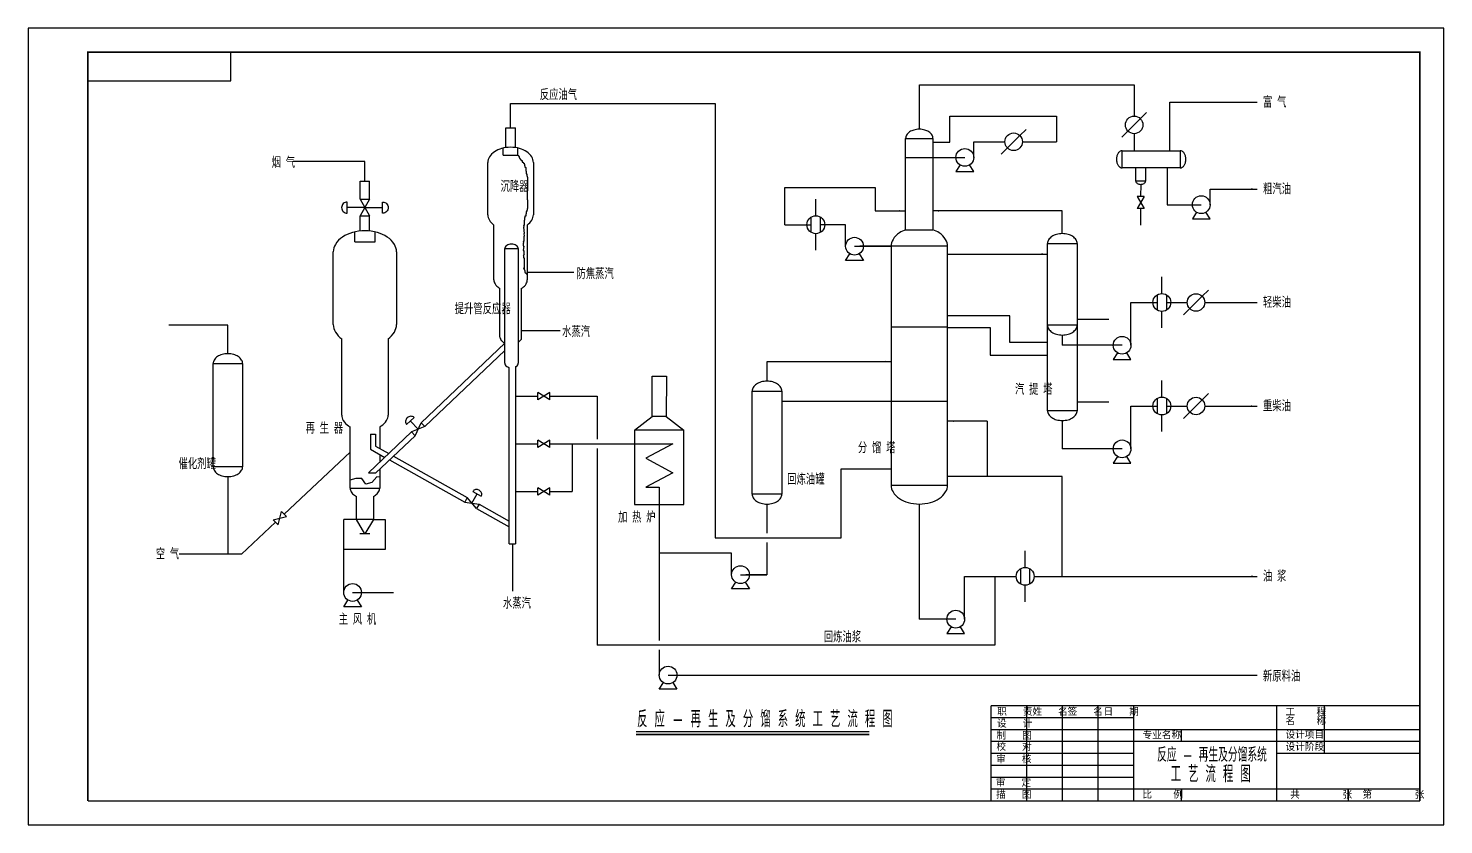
# Model space of a CAD drawing. Extents: x -575 to 19, y 26 to 712.
# Drawn here: x -575 to 19, y 26 to 360 of the extents above; entities that cross this region are included whole.
import ezdxf

# ---------------------------------------------------------------- set-up
doc = ezdxf.new("R2010")
doc.units = 0
doc.header["$MEASUREMENT"] = 0
doc.layers.get('0').update_dxf_attribs({"color": 3, "linetype": 'CONTINUOUS'})
doc.styles.get("Standard").update_dxf_attribs({"font": 'romans', "width": 0.62, "bigfont": 'HZTXT.SHX'})

msp = doc.modelspace()

# ---------------------------------------------------------------- linework, layer by layer
for p, q in [((19.02, 360.37), (-574.98, 360.37)), ((-574.98, 360.37), (-574.98, 26.06)), ((19.02, 26.06), (19.02, 360.37)), ((-489.99, 338.37), (-489.99, 350.37)), ((-549.99, 338.37), (-489.99, 338.37)), ((-201.04, 317.99), (-201.04, 336.6)), ((-201.04, 336.6), (-110.9, 336.6)), ((-110.9, 336.6), (-110.9, 323.5)), ((-372.58, 328.82), (-286.7, 328.81)), ((-372.58, 318.65), (-372.58, 328.82)), ((-286.7, 328.81), (-286.71, 146.48)), ((-95.87, 308.99), (-95.87, 329.38)), ((-95.87, 329.38), (-59.21, 329.37)), ((-188.29, 312.52), (-188.29, 323.5)), ((-188.29, 323.5), (-143.46, 323.5)), ((-143.46, 323.5), (-143.46, 312.75)), ((-374.61, 318.65), (-370.54, 318.65)), ((-374.61, 310.43), (-374.61, 318.65)), ((-370.54, 310.43), (-370.54, 318.65)), ((-110.9, 316.13), (-110.9, 308.99)), ((-375.68, 307.16), (-375.68, 310.09)), ((-369.48, 307.15), (-369.48, 310.09)), ((-206.78, 275.83), (-206.78, 314.17)), ((-206.78, 314.17), (-195.31, 314.17)), ((-195.31, 314.17), (-195.31, 275.83)), ((-195.31, 312.52), (-188.29, 312.52)), ((-178.21, 312.75), (-165.16, 312.75)), ((-157.8, 312.75), (-143.46, 312.75)), ((-115.9, 301.81), (-115.89, 308.99)), ((-115.89, 308.99), (-91.56, 308.99)), ((-91.56, 308.99), (-91.56, 301.81)), ((-433.71, 304.49), (-463.79, 304.49)), ((-433.71, 296.18), (-433.71, 304.49)), ((-382.14, 282.14), (-382.14, 304.06)), ((-375.68, 307.16), (-369.48, 307.15)), ((-369.57, 307.15), (-369.38, 307.15)), ((-369.38, 307.15), (-369.38, 306.78)), ((-369.38, 306.78), (-369.19, 306.78)), ((-369.19, 306.78), (-369.19, 306.59)), ((-369.19, 306.59), (-369, 306.59)), ((-369, 306.59), (-369, 306.02)), ((-369, 306.02), (-368.81, 306.02)), ((-368.81, 306.02), (-368.81, 305.65)), ((-368.81, 305.65), (-368.62, 305.65)), ((-368.62, 305.65), (-368.62, 305.46)), ((-368.62, 305.46), (-368.44, 305.46)), ((-368.44, 305.46), (-368.44, 305.27)), ((-368.44, 305.27), (-368.25, 305.27)), ((-368.25, 305.27), (-368.25, 305.08)), ((-368.25, 305.08), (-368.06, 305.08)), ((-368.06, 305.08), (-368.06, 304.89)), ((-368.06, 304.89), (-367.68, 304.89)), ((-367.68, 304.89), (-367.68, 304.14)), ((-367.68, 304.14), (-367.31, 304.14)), ((-367.31, 304.14), (-367.31, 303.95)), ((-367.31, 303.95), (-367.12, 303.95)), ((-367.12, 303.95), (-367.12, 303.76)), ((-367.12, 303.76), (-366.93, 303.76)), ((-366.93, 303.76), (-366.93, 303.39)), ((-366.93, 303.39), (-366.74, 303.39)), ((-366.74, 303.39), (-366.74, 302.63)), ((-363.02, 304.06), (-363.02, 282.13)), ((-206.78, 306.18), (-181.94, 306.18)), ((-366.74, 302.63), (-366.55, 302.63)), ((-366.55, 302.63), (-366.55, 302.07)), ((-366.55, 302.07), (-366.36, 302.07)), ((-366.36, 302.07), (-366.36, 301.88)), ((-366.36, 301.88), (-366.17, 301.88)), ((-366.17, 301.88), (-366.17, 300.37)), ((-366.17, 300.37), (-365.99, 300.37)), ((-365.99, 300.37), (-365.99, 299.24)), ((-365.99, 299.24), (-365.8, 299.24)), ((-365.8, 299.24), (-365.8, 298.3)), ((-365.8, 298.3), (-365.61, 298.3)), ((-365.61, 298.3), (-365.61, 297.93)), ((-365.61, 297.93), (-365.42, 297.93)), ((-365.42, 297.93), (-365.42, 292.09)), ((-91.56, 301.81), (-115.9, 301.81)), ((-110.15, 296.18), (-110.15, 301.81)), ((-106.16, 301.81), (-106.16, 296.18)), ((-96.98, 301.81), (-96.98, 286.34)), ((-435.68, 288.59), (-435.68, 296.18)), ((-435.68, 296.18), (-431.73, 296.18)), ((-431.74, 288.59), (-431.73, 296.18)), ((-365.61, 292.09), (-365.61, 288.32)), ((-365.42, 292.09), (-365.61, 292.09)), ((-257.44, 293.51), (-219.58, 293.5)), ((-257.44, 277.92), (-257.44, 293.51)), ((-219.58, 293.5), (-219.58, 283.79)), ((-106.16, 296.18), (-110.15, 296.18)), ((-108.15, 294.85), (-108.16, 289.8)), ((-79, 292.91), (-59.21, 292.91)), ((-441.14, 282.78), (-441.14, 287.45)), ((-435.68, 288.59), (-431.74, 281.64)), ((-431.74, 288.59), (-435.68, 281.64)), ((-435.68, 288.59), (-431.74, 288.59)), ((-426.28, 282.78), (-426.28, 287.45)), ((-365.61, 288.32), (-365.42, 288.32)), ((-365.42, 288.32), (-365.42, 284.74)), ((-244.48, 281.68), (-244.48, 288.64)), ((-109.66, 289.8), (-106.66, 284.8)), ((-106.66, 289.8), (-109.66, 284.8)), ((-106.66, 289.8), (-109.66, 289.8)), ((-96.98, 286.34), (-82.73, 286.34)), ((-433.71, 285.11), (-441.14, 285.11)), ((-435.69, 275.25), (-435.68, 281.64)), ((-435.68, 281.64), (-431.74, 281.64)), ((-433.71, 285.11), (-426.28, 285.11)), ((-431.74, 275.25), (-431.74, 281.64)), ((-366.93, 279.85), (-366.93, 277.59)), ((-366.74, 279.85), (-366.93, 279.85)), ((-366.74, 280.98), (-366.74, 279.85)), ((-366.55, 280.98), (-366.74, 280.98)), ((-366.55, 281.54), (-366.55, 280.98)), ((-366.18, 281.54), (-366.55, 281.54)), ((-366.18, 282.48), (-366.18, 281.54)), ((-365.99, 282.48), (-366.18, 282.48)), ((-365.99, 283.43), (-365.99, 282.48)), ((-365.8, 283.43), (-365.99, 283.43)), ((-365.8, 283.99), (-365.8, 283.43)), ((-365.61, 283.99), (-365.8, 283.99)), ((-365.61, 284.74), (-365.61, 283.99)), ((-365.42, 284.74), (-365.61, 284.74)), ((-219.58, 283.79), (-206.89, 283.78)), ((-141.03, 283.7), (-195.31, 283.7)), ((-141.03, 274.17), (-141.03, 283.7)), ((-106.66, 284.8), (-109.66, 284.8)), ((-108.16, 284.8), (-108.16, 277.68)), ((-438.01, 270.8), (-438.01, 274.88)), ((-429.41, 270.8), (-429.41, 274.87)), ((-379.59, 254.76), (-379.59, 277.8)), ((-367.04, 276.83), (-367.23, 276.83)), ((-367.23, 276.83), (-366.86, 274.25)), ((-367.12, 277.59), (-367.04, 276.83)), ((-366.93, 277.59), (-367.12, 277.59)), ((-367.05, 274.25), (-366.88, 273.12)), ((-366.86, 274.25), (-367.05, 274.25)), ((-365.57, 277.8), (-365.57, 254.76)), ((-257.44, 277.92), (-246.37, 277.92)), ((-244.49, 267.26), (-244.49, 274.15)), ((-231.97, 277.92), (-242.6, 277.92)), ((-231.97, 268.9), (-231.97, 277.92)), ((-206.78, 275.83), (-195.31, 275.83)), ((-438.01, 270.8), (-429.41, 270.8)), ((-375.01, 219.77), (-375.01, 267.89)), ((-375.01, 267.89), (-369.41, 267.89)), ((-369.41, 267.89), (-369.41, 219.77)), ((-367.1, 270.11), (-367.29, 270.11)), ((-367.29, 270.11), (-367.29, 269.16)), ((-367.29, 269.16), (-367.1, 269.16)), ((-367.07, 270.86), (-367.26, 270.86)), ((-367.26, 270.86), (-367.1, 270.11)), ((-367.1, 269.16), (-367.26, 268.98)), ((-367.26, 268.98), (-367.07, 268.98)), ((-367.07, 268.98), (-367.24, 267.09)), ((-367.07, 273.12), (-367.07, 270.86)), ((-366.88, 273.12), (-367.07, 273.12)), ((-228.24, 268.9), (-212.9, 268.9)), ((-212.9, 268.9), (-225.97, 268.9)), ((-212.9, 268.9), (-212.9, 168.58)), ((-189.2, 268.9), (-212.9, 268.9)), ((-189.2, 168.58), (-189.2, 268.9)), ((-147.23, 199.86), (-147.23, 270.04)), ((-147.23, 270.04), (-134.84, 270.04)), ((-134.84, 270.04), (-134.84, 199.86)), ((-446.99, 236.05), (-446.98, 266.5)), ((-420.44, 266.5), (-420.44, 236.05)), ((-366.86, 265.59), (-367.31, 264.97)), ((-367.31, 264.97), (-367.12, 264.97)), ((-367.24, 267.09), (-367.05, 267.09)), ((-367.12, 264.97), (-367.12, 264.03)), ((-367.12, 264.03), (-366.93, 264.03)), ((-367.05, 267.09), (-367.05, 265.59)), ((-367.05, 265.59), (-366.86, 265.59)), ((-366.93, 264.03), (-366.93, 259.7)), ((-189.2, 265.62), (-147.23, 265.62)), ((-367.12, 259.7), (-367.12, 259.51)), ((-366.93, 259.7), (-367.12, 259.7)), ((-367.12, 259.51), (-366.93, 259.51)), ((-366.93, 259.51), (-367.12, 259.51)), ((-367.12, 259.51), (-366.93, 259.51)), ((-366.93, 259.51), (-366.93, 258.94)), ((-366.93, 258.94), (-366.74, 258.94)), ((-366.74, 258.94), (-366.74, 258.75)), ((-366.74, 258.75), (-366.55, 258.75)), ((-366.55, 258.75), (-366.55, 257.81)), ((-366.55, 257.81), (-366.37, 257.81)), ((-366.37, 257.81), (-366.37, 257.62)), ((-366.37, 257.62), (-365.99, 257.62)), ((-365.99, 257.62), (-365.99, 257.25)), ((-365.99, 257.25), (-365.8, 257.25)), ((-365.8, 257.25), (-365.8, 257.06)), ((-365.57, 257.95), (-346, 257.95)), ((-99.26, 249.05), (-99.26, 256.01)), ((-377.04, 230.75), (-377.04, 251.15)), ((-368.12, 251.15), (-368.12, 229.74)), ((-112.22, 245.29), (-101.14, 245.29)), ((-97.38, 245.29), (-88.6, 245.29)), ((-81.24, 245.29), (-59.21, 245.29)), ((-163.07, 239.73), (-189.2, 239.73)), ((-163.07, 228.49), (-163.07, 239.73)), ((-134.84, 238.26), (-121.51, 238.26)), ((-99.26, 234.63), (-99.26, 241.53)), ((-491.23, 235.73), (-515.94, 235.73)), ((-491.23, 223.77), (-491.23, 235.73)), ((-368.12, 233.52), (-351.81, 233.52)), ((-212.9, 235.03), (-189.2, 235.02)), ((-189.2, 234.84), (-171.38, 234.84)), ((-171.38, 234.84), (-171.38, 223.12)), ((-134.84, 235.74), (-147.23, 235.74)), ((-443.45, 198.03), (-443.45, 230.03)), ((-423.98, 230.03), (-423.98, 198.03)), ((-410.14, 194.77), (-375.01, 228.23)), ((-369.41, 228.51), (-368.12, 229.74)), ((-147.23, 228.49), (-163.07, 228.49)), ((-141.04, 231.61), (-141.04, 227.31)), ((-115.95, 227.31), (-141.04, 227.31)), ((-408.62, 193.18), (-375.01, 225.08)), ((-264.97, 220.55), (-212.59, 220.54)), ((-264.97, 212.24), (-264.97, 220.55)), ((-171.38, 223.12), (-147.23, 223.12)), ((-497.42, 219.64), (-485.03, 219.64)), ((-497.42, 176.31), (-497.42, 219.64)), ((-485.03, 219.64), (-485.04, 176.31)), ((-373.15, 144), (-373.15, 218.01)), ((-370.57, 218.25), (-370.57, 144)), ((-271.17, 164.78), (-271.17, 208.11)), ((-271.17, 208.11), (-258.78, 208.11)), ((-258.78, 208.11), (-258.78, 164.78)), ((-99.26, 205.57), (-99.26, 212.53)), ((-370.57, 205.95), (-361.08, 205.95)), ((-361.08, 204.45), (-361.08, 207.45)), ((-356.08, 207.45), (-361.08, 204.45)), ((-356.08, 204.45), (-361.08, 207.45)), ((-356.08, 204.45), (-356.08, 207.45)), ((-356.08, 205.95), (-336.29, 205.94)), ((-336.29, 205.94), (-336.29, 187.93)), ((-258.78, 203.8), (-189.39, 203.8)), ((-134.84, 203.57), (-121.51, 203.57)), ((-416.2, 194.03), (-413.1, 196.98)), ((-134.84, 199.86), (-147.23, 199.86)), ((-112.22, 201.81), (-101.15, 201.81)), ((-99.26, 191.15), (-99.26, 198.04)), ((-97.38, 201.81), (-88.6, 201.81)), ((-81.24, 201.81), (-59.21, 201.8)), ((-439.91, 167.29), (-439.91, 193.02)), ((-432.24, 173.72), (-414.15, 190.96)), ((-427.52, 193.02), (-427.52, 183.95)), ((-414.65, 195.5), (-411.38, 192.07)), ((-408.62, 193.18), (-414.15, 190.96)), ((-414.15, 190.96), (-412.64, 189.37)), ((-412.64, 189.37), (-410.14, 194.77)), ((-410.14, 194.77), (-408.62, 193.18)), ((-172.63, 195.42), (-189.2, 195.42)), ((-172.63, 195.42), (-172.63, 172.24)), ((-141.04, 195.73), (-141.04, 183.83)), ((-431.38, 190.06), (-429.23, 190.06)), ((-431.38, 190.06), (-431.38, 183.64)), ((-429.23, 190.06), (-429.23, 184.9)), ((-429.23, 184.9), (-423.73, 181.83)), ((-429.12, 173.72), (-412.64, 189.37)), ((-370.57, 185.93), (-361.08, 185.93)), ((-356.08, 187.43), (-361.08, 184.43)), ((-356.08, 184.43), (-361.08, 187.43)), ((-361.08, 184.43), (-361.08, 187.43)), ((-356.08, 184.43), (-356.08, 187.43)), ((-356.08, 185.93), (-304.56, 185.93)), ((-346.73, 185.93), (-346.73, 165.92)), ((-304.56, 185.93), (-315.86, 179.88)), ((-439.91, 182.49), (-467.63, 156.47)), ((-431.38, 183.64), (-425.36, 180.27)), ((-427.52, 181.48), (-427.52, 178.22)), ((-423.39, 179.17), (-391.84, 161.51)), ((-421.75, 180.72), (-390.78, 163.38)), ((-336.29, 183.93), (-336.3, 101.4)), ((-315.86, 179.88), (-304.56, 173.83)), ((-115.96, 183.83), (-141.04, 183.83)), ((-485.04, 176.31), (-497.42, 176.31)), ((-432.24, 173.72), (-429.12, 173.72)), ((-427.52, 175.24), (-427.52, 167.29)), ((-304.56, 173.83), (-315.86, 167.78)), ((-233.86, 175.46), (-212.9, 175.46)), ((-233.86, 146.48), (-233.86, 175.46)), ((-491.23, 172.18), (-491.23, 139.68)), ((-437.52, 171.4), (-439.98, 170.7)), ((-439.91, 167.29), (-427.52, 167.29)), ((-435.07, 171.4), (-437.52, 171.4)), ((-433.32, 168.95), (-435.07, 171.4)), ((-430.86, 169.65), (-433.32, 168.95)), ((-428.76, 172.1), (-430.86, 169.65)), ((-427.52, 171.92), (-428.76, 172.1)), ((-356.08, 167.42), (-361.08, 164.42)), ((-356.08, 164.42), (-361.08, 167.42)), ((-361.08, 164.42), (-361.08, 167.42)), ((-356.08, 164.42), (-356.08, 167.42)), ((-315.86, 167.78), (-310.21, 167.78)), ((-310.21, 167.78), (-310.21, 103.4)), ((-212.9, 168.58), (-189.2, 168.58)), ((-141.05, 172.24), (-189.2, 172.24)), ((-141.06, 130.32), (-141.05, 172.24)), ((-437.26, 154.17), (-437.26, 163.9)), ((-430.18, 163.9), (-430.18, 154.17)), ((-390.78, 163.38), (-391.84, 161.51)), ((-391.84, 161.51), (-385.81, 160.6)), ((-386.86, 158.73), (-390.78, 163.38)), ((-388.82, 161.05), (-386.63, 164.94)), ((-388.41, 165.94), (-384.86, 163.94)), ((-385.81, 160.6), (-386.86, 158.73)), ((-385.81, 160.6), (-373.15, 153.52)), ((-370.57, 165.92), (-361.08, 165.92)), ((-356.08, 165.92), (-346.73, 165.92)), ((-258.78, 164.78), (-271.17, 164.78)), ((-264.98, 160.65), (-264.98, 148.48)), ((-201.05, 160.68), (-201.05, 112.34)), ((-472.29, 154.08), (-466.62, 155.45)), ((-470.18, 151.94), (-468.73, 157.59)), ((-468.73, 157.59), (-466.62, 155.45)), ((-386.86, 158.73), (-373.15, 151.05)), ((-471.28, 153.05), (-485.52, 139.68)), ((-472.29, 154.08), (-470.18, 151.94)), ((-442.62, 123.55), (-442.62, 154.24)), ((-430.18, 154.17), (-442.62, 154.17)), ((-433.72, 148.23), (-437.26, 154.17)), ((-430.18, 154.17), (-433.72, 148.23)), ((-430.18, 154.17), (-425.2, 154.17)), ((-425.2, 154.17), (-425.2, 141.55)), ((-435.78, 148.26), (-431.62, 148.26)), ((-373.15, 144), (-370.57, 144)), ((-371.75, 144), (-371.75, 124.06)), ((-286.71, 146.48), (-233.86, 146.48)), ((-264.98, 144.48), (-264.98, 131.02)), ((-485.52, 139.68), (-511.6, 139.68)), ((-425.2, 141.55), (-442.62, 141.55)), ((-279.82, 140.04), (-310.21, 140.04)), ((-279.82, 131.02), (-279.82, 140.04)), ((-156.63, 134.08), (-156.63, 141.04)), ((-276.09, 131.02), (-264.98, 131.02)), ((-264.98, 131.02), (-273.83, 131.02)), ((-182.02, 130.32), (-160.39, 130.32)), ((-169.41, 130.32), (-169.42, 101.39)), ((-156.63, 119.66), (-156.63, 126.56)), ((-152.87, 130.32), (-59.22, 130.32)), ((-438.89, 123.55), (-421.66, 123.55)), ((-185.75, 112.34), (-201.05, 112.34)), ((-169.42, 101.39), (-336.3, 101.4)), ((-310.21, 99.4), (-310.21, 88.86)), ((-306.48, 88.86), (-59.22, 88.85)), ((-155.98, 36.06), (-155.98, 76.06)), ((-140.98, 36.06), (-140.98, 76.06)), ((-125.98, 36.06), (-125.98, 76.06)), ((-110.98, 36.06), (-110.98, 76.06)), ((-50.98, 36.06), (-50.98, 76.06)), ((-30.98, 56.06), (-30.98, 76.06)), ((-170.98, 71.06), (-110.98, 71.06)), ((-170.98, 66.06), (9.02, 66.06)), ((-90.98, 61.06), (-90.98, 66.06)), ((-319.93, 65.18), (-222.06, 65.18)), ((-170.98, 61.06), (9.02, 61.06)), ((-170.98, 56.06), (-110.98, 56.06)), ((-50.98, 56.06), (9.02, 56.06)), ((-170.98, 51.06), (-110.98, 51.06)), ((-170.98, 46.06), (-110.98, 46.06)), ((-170.98, 41.06), (9.02, 41.06)), ((-90.98, 36.06), (-90.98, 41.06)), ((-20.98, 36.06), (-20.98, 41.06)), ((-574.98, 26.06), (19.02, 26.06))]:
    msp.add_line(p, q)
at = {"linetype": 'Continuous'}
for p, q in [((-108.3, 322.42), (-113.51, 317.21)), ((-105.7, 325.02), (-108.3, 322.42)), ((-158.88, 315.35), (-164.09, 310.15)), ((-156.27, 317.96), (-158.88, 315.35)), ((-113.51, 317.21), (-116.11, 314.61)), ((-164.09, 310.15), (-166.69, 307.54)), ((-183.92, 303.01), (-185.68, 300.21)), ((-178.21, 300.21), (-179.97, 303.01)), ((-185.68, 300.21), (-178.21, 300.21)), ((-246.37, 274.66), (-246.37, 281.18)), ((-242.6, 281.17), (-242.6, 274.66)), ((-84.71, 283.17), (-86.46, 280.37)), ((-86.46, 280.37), (-79, 280.37)), ((-79, 280.37), (-80.75, 283.17)), ((-231.97, 262.93), (-230.22, 265.73)), ((-224.51, 262.93), (-231.97, 262.93)), ((-226.26, 265.73), (-224.51, 262.93)), ((-224.51, 262.93), (-224.51, 262.93)), ((-79.71, 250.5), (-82.32, 247.89)), ((-101.14, 242.03), (-101.14, 248.55)), ((-97.38, 248.55), (-97.38, 242.03)), ((-82.32, 247.89), (-87.52, 242.69)), ((-87.52, 242.69), (-90.13, 240.08)), ((-117.93, 224.15), (-119.69, 221.34)), ((-119.69, 221.34), (-112.22, 221.34)), ((-112.22, 221.34), (-113.98, 224.15)), ((-101.15, 198.55), (-101.14, 205.06)), ((-97.38, 205.06), (-97.38, 198.55)), ((-82.32, 204.41), (-87.53, 199.2)), ((-79.71, 207.01), (-82.32, 204.41)), ((-87.53, 199.2), (-90.13, 196.6)), ((-117.93, 180.66), (-119.69, 177.86)), ((-112.22, 177.86), (-113.98, 180.66)), ((-119.69, 177.86), (-112.22, 177.86)), ((-119.69, 177.86), (-119.69, 177.86)), ((-158.51, 127.06), (-158.51, 133.58)), ((-154.75, 133.58), (-154.75, 127.06)), ((-279.82, 125.05), (-278.07, 127.86)), ((-272.36, 125.05), (-279.82, 125.05)), ((-274.11, 127.86), (-272.36, 125.05)), ((-272.36, 125.05), (-272.36, 125.05)), ((-442.62, 117.58), (-440.87, 120.38)), ((-436.91, 120.38), (-435.16, 117.58)), ((-435.16, 117.58), (-442.62, 117.58)), ((-435.16, 117.58), (-435.16, 117.58)), ((-187.73, 109.18), (-189.48, 106.37)), ((-182.02, 106.37), (-183.77, 109.18)), ((-189.48, 106.37), (-182.02, 106.37)), ((-189.48, 106.37), (-189.48, 106.37)), ((-310.21, 82.89), (-308.46, 85.7)), ((-304.5, 85.7), (-302.75, 82.89)), ((-302.75, 82.89), (-310.21, 82.89)), ((-302.75, 82.89), (-302.75, 82.89))]:
    msp.add_line(p, q, dxfattribs=at)
at = {"color": 1}
for p, q in [((-313.19, 197.4), (-313.19, 214.31)), ((-313.19, 214.31), (-307.21, 214.31)), ((-307.21, 214.31), (-307.22, 197.4)), ((-307.22, 197.4), (-313.19, 197.4))]:
    msp.add_line(p, q, dxfattribs=at)
at = {"color": 1, "linetype": 'Continuous'}
for p, q in [((-320.59, 191.69), (-313.19, 197.4)), ((-307.22, 197.4), (-299.82, 191.69)), ((-299.82, 191.69), (-320.59, 191.69)), ((-320.59, 191.69), (-320.59, 160.54)), ((-299.82, 160.54), (-299.82, 191.69)), ((-320.59, 160.54), (-299.82, 160.54))]:
    msp.add_line(p, q, dxfattribs=at)
for points in [[(-67.98, 359.39, 0.139889), (-67.98, 359.39)], [(-195.31, 314.17, 0.139889), (-195.7, 315.54, 0.107118), (-196.99, 316.87, 0.079812), (-198.76, 317.68, 0.067459), (-201.04, 317.99, 0.067459), (-203.33, 317.68, 0.079812), (-205.1, 316.87, 0.107118), (-206.39, 315.54, 0.139889), (-206.78, 314.17, 0.139889)], [(-363.02, 304.06, 0.139889), (-363.68, 306.35, 0.107118), (-365.82, 308.56, 0.079812), (-368.78, 309.91, 0.067459), (-372.58, 310.43, 0.067459), (-376.38, 309.91, 0.079812), (-379.34, 308.56, 0.107118), (-381.48, 306.35, 0.139889), (-382.14, 304.06, 0.139889)], [(-115.89, 308.99, 0.139889), (-116.76, 308.75, 0.107118), (-117.59, 307.94, 0.079812), (-118.1, 306.83, 0.067459), (-118.29, 305.4, 0.067459), (-118.1, 303.97, 0.079812), (-117.59, 302.86, 0.107118), (-116.76, 302.05, 0.139889), (-115.9, 301.81, 0.139889)], [(-91.56, 301.81, 0.139889), (-90.7, 302.05, 0.107118), (-89.86, 302.86, 0.079812), (-89.36, 303.97, 0.067459), (-89.16, 305.4, 0.067459), (-89.36, 306.83, 0.079812), (-89.86, 307.94, 0.107118), (-90.7, 308.75, 0.139889), (-91.56, 308.99, 0.139889)], [(-110.15, 296.18, 0.139889), (-110.02, 295.7, 0.107118), (-109.57, 295.24, 0.079812), (-108.95, 294.96, 0.067459), (-108.15, 294.85, 0.067459), (-107.36, 294.96, 0.079812), (-106.74, 295.24, 0.107118), (-106.29, 295.7, 0.139889), (-106.16, 296.18, 0.139889)], [(-441.14, 287.45, 0.098427), (-442.03, 287.27, 0.098465), (-442.79, 286.77, 0.098518), (-443.3, 286.01, 0.098556), (-443.48, 285.11, 0.098556), (-443.3, 284.22, 0.098518), (-442.79, 283.46, 0.098465), (-442.04, 282.96, 0.098427), (-441.14, 282.78, 0.098427)], [(-426.28, 287.45, -0.098427), (-425.38, 287.27, -0.098465), (-424.63, 286.77, -0.098518), (-424.12, 286.01, -0.098556), (-423.94, 285.11, -0.098556), (-424.12, 284.22, -0.098518), (-424.63, 283.46, -0.098465), (-425.38, 282.96, -0.098427), (-426.28, 282.78, -0.098427)], [(-382.14, 282.14, 0.139889), (-381.48, 279.85, 0.096517), (-379.59, 277.8, 0.079812)], [(-365.57, 277.8, 0.096517), (-363.68, 279.84, 0.139889), (-363.02, 282.13, 0.139889)], [(-420.44, 266.5, 0.139889), (-421.35, 269.68, 0.107118), (-424.33, 272.75, 0.079812), (-428.43, 274.63, 0.067459), (-433.71, 275.35, 0.067459), (-438.99, 274.63, 0.079812), (-443.1, 272.76, 0.107118), (-446.08, 269.68, 0.139889), (-446.98, 266.5, 0.139889)], [(-206.78, 275.83, 0.058633), (-209.43, 274.48, 0.107118), (-212.09, 271.74, 0.139889), (-212.9, 268.9, 0.139889)], [(-189.2, 268.9, 0.139889), (-190.01, 271.74, 0.107118), (-192.67, 274.48, 0.058633), (-195.31, 275.83, 0.067459)], [(-134.84, 270.04, 0.139889), (-135.26, 271.53, 0.107118), (-136.65, 272.96, 0.079812), (-138.57, 273.84, 0.067459), (-141.03, 274.17, 0.067459), (-143.5, 273.84, 0.079812), (-145.41, 272.96, 0.107118), (-146.8, 271.53, 0.139889), (-147.23, 270.04, 0.139889)], [(-369.41, 267.89, 0.139889), (-369.6, 268.56, 0.107118), (-370.23, 269.21, 0.079812), (-371.1, 269.6, 0.067459), (-372.21, 269.76, 0.067459), (-373.32, 269.6, 0.079812), (-374.19, 269.21, 0.107118), (-374.82, 268.56, 0.139889), (-375.01, 267.89, 0.139889)], [(-379.59, 254.76, 0.139889), (-379.11, 253.08, 0.107118), (-377.54, 251.46, 0.019355), (-377.04, 251.15, 0.067459)], [(-368.12, 251.15, 0.019355), (-367.63, 251.46, 0.107118), (-366.05, 253.08, 0.139889), (-365.57, 254.76, 0.139889)], [(-446.99, 236.05, 0.139889), (-446.08, 232.87, 0.096517), (-443.45, 230.03, 0.079812)], [(-423.98, 230.03, 0.096517), (-421.35, 232.87, 0.139889), (-420.44, 236.05, 0.139889)], [(-147.23, 235.74, 0.139889), (-146.81, 234.26, 0.107118), (-145.41, 232.82, 0.079812), (-143.5, 231.95, 0.067459), (-141.04, 231.61, 0.067459), (-138.57, 231.95, 0.079812), (-136.66, 232.82, 0.107118), (-135.26, 234.26, 0.139889), (-134.84, 235.74, 0.139889)], [(-377.04, 230.75, 0.139889), (-376.74, 229.68, 0.107118), (-375.74, 228.65, 0.043499), (-375.01, 228.25, 0.067459)], [(-485.03, 219.64, 0.139889), (-485.46, 221.12, 0.107118), (-486.85, 222.56, 0.079812), (-488.76, 223.43, 0.067459), (-491.23, 223.77, 0.067459), (-493.69, 223.43, 0.079812), (-495.61, 222.56, 0.107118), (-497, 221.12, 0.139889), (-497.42, 219.64, 0.139889)], [(-375.01, 219.77, 0.139889), (-374.82, 219.1, 0.107118), (-374.19, 218.45, 0.079812), (-373.32, 218.05, 0.010791), (-373.15, 218.01, 0.067459)], [(-370.57, 218.25, 0.032188), (-370.23, 218.45, 0.107118), (-369.61, 219.1, 0.139889), (-369.41, 219.77, 0.139889)], [(-258.78, 208.11, 0.139889), (-259.2, 209.59, 0.107118), (-260.59, 211.03, 0.079812), (-262.51, 211.9, 0.067459), (-264.97, 212.24, 0.067459), (-267.44, 211.9, 0.079812), (-269.35, 211.03, 0.107118), (-270.74, 209.59, 0.139889), (-271.17, 208.11, 0.139889)], [(-443.45, 198.03, 0.139889), (-442.78, 195.7, 0.107118), (-440.6, 193.44, 0.019355), (-439.91, 193.02, 0.067459)], [(-427.52, 193.02, 0.019355), (-426.83, 193.44, 0.107118), (-424.65, 195.7, 0.139889), (-423.98, 198.03, 0.139889)], [(-413.1, 196.98, 0.109798), (-413.71, 197.38, 0.102478), (-414.48, 197.51, 0.093582), (-415.25, 197.34, 0.088135), (-415.96, 196.87, 0.088135), (-416.46, 196.2, 0.093582), (-416.67, 195.43, 0.102478), (-416.58, 194.66, 0.109798), (-416.2, 194.03, 0.109798)], [(-147.23, 199.86, 0.139889), (-146.81, 198.37, 0.107118), (-145.42, 196.94, 0.079812), (-143.5, 196.06, 0.067459), (-141.04, 195.73, 0.067459), (-138.57, 196.06, 0.079812), (-136.66, 196.94, 0.107118), (-135.27, 198.37, 0.139889), (-134.84, 199.86, 0.139889)], [(-497.42, 176.31, 0.139889), (-497, 174.83, 0.107118), (-495.61, 173.39, 0.079812), (-493.7, 172.52, 0.067459), (-491.23, 172.18, 0.067459), (-488.77, 172.52, 0.079812), (-486.85, 173.39, 0.107118), (-485.46, 174.83, 0.139889), (-485.04, 176.31, 0.139889)], [(-439.91, 167.29, 0.139889), (-439.49, 165.81, 0.107118), (-438.1, 164.37, 0.036418), (-437.26, 163.9, 0.067459)], [(-430.18, 163.9, 0.036418), (-429.34, 164.37, 0.107118), (-427.95, 165.81, 0.139889), (-427.52, 167.29, 0.139889)], [(-384.86, 163.94, 0.11131), (-384.66, 164.6, 0.10291), (-384.76, 165.33, 0.0929), (-385.14, 165.98, 0.08688), (-385.76, 166.49, 0.08688), (-386.52, 166.76, 0.0929), (-387.27, 166.74, 0.10291), (-387.95, 166.45, 0.11131), (-388.41, 165.94, 0.11131)], [(-212.9, 168.58, 0.139889), (-212.09, 165.74, 0.107118), (-209.43, 162.99, 0.079812), (-205.77, 161.32, 0.067459), (-201.05, 160.68, 0.067459), (-196.34, 161.32, 0.079812), (-192.67, 162.99, 0.107118), (-190.01, 165.74, 0.139889), (-189.2, 168.58, 0.139889)], [(-271.17, 164.78, 0.139889), (-270.75, 163.3, 0.107118), (-269.36, 161.86, 0.079812), (-267.44, 160.98, 0.067459), (-264.98, 160.65, 0.067459), (-262.51, 160.98, 0.079812), (-260.6, 161.86, 0.107118), (-259.2, 163.3, 0.139889), (-258.78, 164.78, 0.139889)]]:
    msp.add_lwpolyline(points, format="xyb")
at = {"const_width": 0.6}
for points in [[(9.02, 36.06), (9.02, 350.37), (-549.98, 350.37), (-549.98, 36.06)], [(-170.98, 76.06), (9.02, 76.06)], [(-170.98, 36.06), (-170.98, 76.06)], [(9.02, 76.06), (9.02, 36.06)], [(-222.06, 63.92), (-319.93, 63.92)], [(-549.98, 36.06), (9.02, 36.06)], [(9.02, 36.06), (-170.98, 36.06)]]:
    msp.add_lwpolyline(points, dxfattribs=at)
at = {"linetype": 'Continuous'}
for points in [[(-61.8, 329.37, 0.519, 0.208, 0), (-59.21, 329.37, 0.208, 0.208, 0)], [(-192.71, 312.52, 0.519, 0.208, 0), (-195.31, 312.52, 0.208, 0.208, 0)], [(-110.9, 311.59, 0.519, 0.208, 0), (-110.9, 308.99, 0.208, 0.208, 0)], [(-461.19, 304.49, 0.519, 0.208, 0), (-463.79, 304.49, 0.208, 0.208, 0)], [(-61.8, 292.91, 0.519, 0.208, 0), (-59.21, 292.91, 0.208, 0.208, 0)], [(-209.49, 283.79, 0.519, 0.208, 0), (-206.89, 283.78, 0.208, 0.208, 0)], [(-192.72, 283.7, 0.519, 0.208, 0), (-195.31, 283.7, 0.208, 0.208, 0)], [(-108.16, 280.28, 0.519, 0.208, 0), (-108.16, 277.68, 0.208, 0.208, 0)], [(-149.82, 265.62, 0.519, 0.208, 0), (-147.23, 265.62, 0.208, 0.208, 0)], [(-362.98, 257.95, 0.519, 0.208, 0), (-365.57, 257.95, 0.208, 0.208, 0)], [(-61.81, 245.29, 0.519, 0.208, 0), (-59.21, 245.29, 0.208, 0.208, 0)], [(-186.6, 239.73, 0.519, 0.208, 0), (-189.2, 239.73, 0.208, 0.208, 0)], [(-132.24, 238.26, 0.519, 0.208, 0), (-134.84, 238.26, 0.208, 0.208, 0)], [(-365.53, 233.52, 0.519, 0.208, 0), (-368.12, 233.52, 0.208, 0.208, 0)], [(-215.5, 220.54, 0.519, 0.208, 0), (-212.9, 220.54, 0.208, 0.208, 0)], [(-149.83, 223.12, 0.519, 0.208, 0), (-147.23, 223.12, 0.208, 0.208, 0)], [(-367.97, 205.95, 0.519, 0.208, 0), (-370.57, 205.95, 0.208, 0.208, 0)], [(-215.8, 203.8, 0.519, 0.208, 0), (-213.21, 203.8, 0.208, 0.208, 0)], [(-132.25, 203.57, 0.519, 0.208, 0), (-134.84, 203.57, 0.208, 0.208, 0)], [(-61.81, 201.8, 0.519, 0.208, 0), (-59.21, 201.8, 0.208, 0.208, 0)], [(-186.6, 195.42, 0.519, 0.208, 0), (-189.2, 195.42, 0.208, 0.208, 0)], [(-367.97, 185.93, 0.519, 0.208, 0), (-370.57, 185.93, 0.208, 0.208, 0)], [(-441.82, 180.74, 0.519, 0.208, 0), (-439.91, 182.49, 0.208, 0.208, 0)], [(-215.81, 175.46, 0.519, 0.208, 0), (-213.21, 175.46, 0.208, 0.208, 0)], [(-186.6, 172.24, 0.519, 0.208, 0), (-189.2, 172.24, 0.208, 0.208, 0)], [(-367.97, 165.92, 0.519, 0.208, 0), (-370.57, 165.92, 0.208, 0.208, 0)], [(-491.23, 158.41, 0.519, 0.208, 0), (-491.23, 155.81, 0.208, 0.208, 0)], [(-371.75, 141.4, 0.519, 0.208, 0), (-371.75, 144, 0.208, 0.208, 0)], [(-506.55, 139.68, 0.519, 0.208, 0), (-503.95, 139.68, 0.208, 0.208, 0)], [(-307.61, 140.04, 0.519, 0.208, 0), (-310.21, 140.04, 0.208, 0.208, 0)], [(-61.81, 130.32, 0.519, 0.208, 0), (-59.22, 130.32, 0.208, 0.208, 0)], [(-70.73, 88.85, 0.519, 0.208, 0), (-73.32, 88.85, 0.208, 0.208, 0)]]:
    msp.add_lwpolyline(points, format="xyseb", dxfattribs=at)
for points in [[(-178.21, 306.18), (-178.21, 312.75)], [(-79, 286.34), (-79, 292.91)], [(-112.22, 227.31), (-112.22, 245.29)], [(-112.22, 183.83), (-112.22, 201.81)], [(-182.02, 112.34), (-182.02, 130.32)]]:
    msp.add_lwpolyline(points, dxfattribs=at)
for centre, radius in [((-110.9, 319.82), 3.68), ((-161.48, 312.75), 3.68), ((-181.94, 306.18), 3.73), ((-82.73, 286.34), 3.73), ((-244.48, 277.92), 3.76), ((-228.24, 268.9), 3.73), ((-99.26, 245.29), 3.76), ((-84.92, 245.29), 3.68), ((-115.95, 227.31), 3.73), ((-99.26, 201.81), 3.76), ((-84.92, 201.81), 3.68), ((-115.96, 183.83), 3.73), ((-276.09, 131.02), 3.73), ((-156.63, 130.32), 3.76), ((-438.89, 123.55), 3.73), ((-185.75, 112.34), 3.73), ((-306.48, 88.86), 3.73)]:
    msp.add_circle(centre, radius, dxfattribs=at)

# ---------------------------------------------------------------- texts
at = {"width": 0.62}
for s, p in [('反应油气', (-360.31, 330.23)), ('富 气', (-56.81, 327.08)), ('烟 气', (-472.87, 301.77)), ('沉降器', (-376.8, 291.7)), ('粗汽油', (-56.81, 290.62)), ('防焦蒸汽', (-344.95, 255.06)), ('提升管反应器', (-396.04, 240.35)), ('轻柴油', (-56.82, 243.04)), ('水蒸汽', (-350.96, 230.73)), ('汽 提 塔', (-160.89, 206.54)), ('重柴油', (-56.82, 199.56)), ('再 生 器', (-458.62, 190.22)), ('分 馏 塔', (-226.81, 182)), ('催化剂罐', (-511.93, 175.31)), ('回炼油罐', (-256.48, 168.76)), ('加 热 炉', (-327.49, 152.86)), ('空 气', (-521.47, 137.45)), ('油 浆', (-56.82, 128.11)), ('水蒸汽', (-375.8, 116.72)), ('主 风 机', (-444.69, 110)), ('回炼油浆', (-241.12, 102.59)), ('新原料油', (-56.83, 86.13))]:
    msp.add_text(s, height=4.68, rotation=359.99695, dxfattribs=at).set_placement(p)
for s, height, p in [('关飞', 0.00935, (-185.76, 112.34)), ('反 应 - 再 生 及 分 馏 系 统 工 艺 流 程 图', 7, (-319.49, 66.93)), ('反应 - 再生及分馏系统', 6, (-101.25, 52.47)), ('工 艺 流 程 图', 7, (-95.56, 43.88))]:
    msp.add_text(s, height=height, dxfattribs=at).set_placement(p)
for s, p in [('职   责', (-168.34, 71.85)), ('姓   名', (-153.58, 71.85)), ('签   名', (-138.83, 71.85)), ('日   期', (-123.72, 71.85)), ('工    程', (-47.38, 71.76)), ('设   计', (-168.43, 66.85)), ('专业名称', (-107.35, 62.03)), ('设计项目', (-47.38, 62.18)), ('名    称', (-47.38, 67.9)), ('校   对', (-168.69, 57.14)), ('制   图', (-168.69, 61.83)), ('设计阶段', (-47.38, 57.08)), ('审   核', (-168.78, 51.92)), ('审   定', (-168.96, 42.01)), ('描   图', (-168.78, 37.02)), ('比    例', (-107.43, 37.02)), ('共        张', (-45.37, 37)), ('第        张', (-15.07, 37))]:
    msp.add_text(s, height=3).set_placement(p)

doc.saveas('drawing.dxf')
